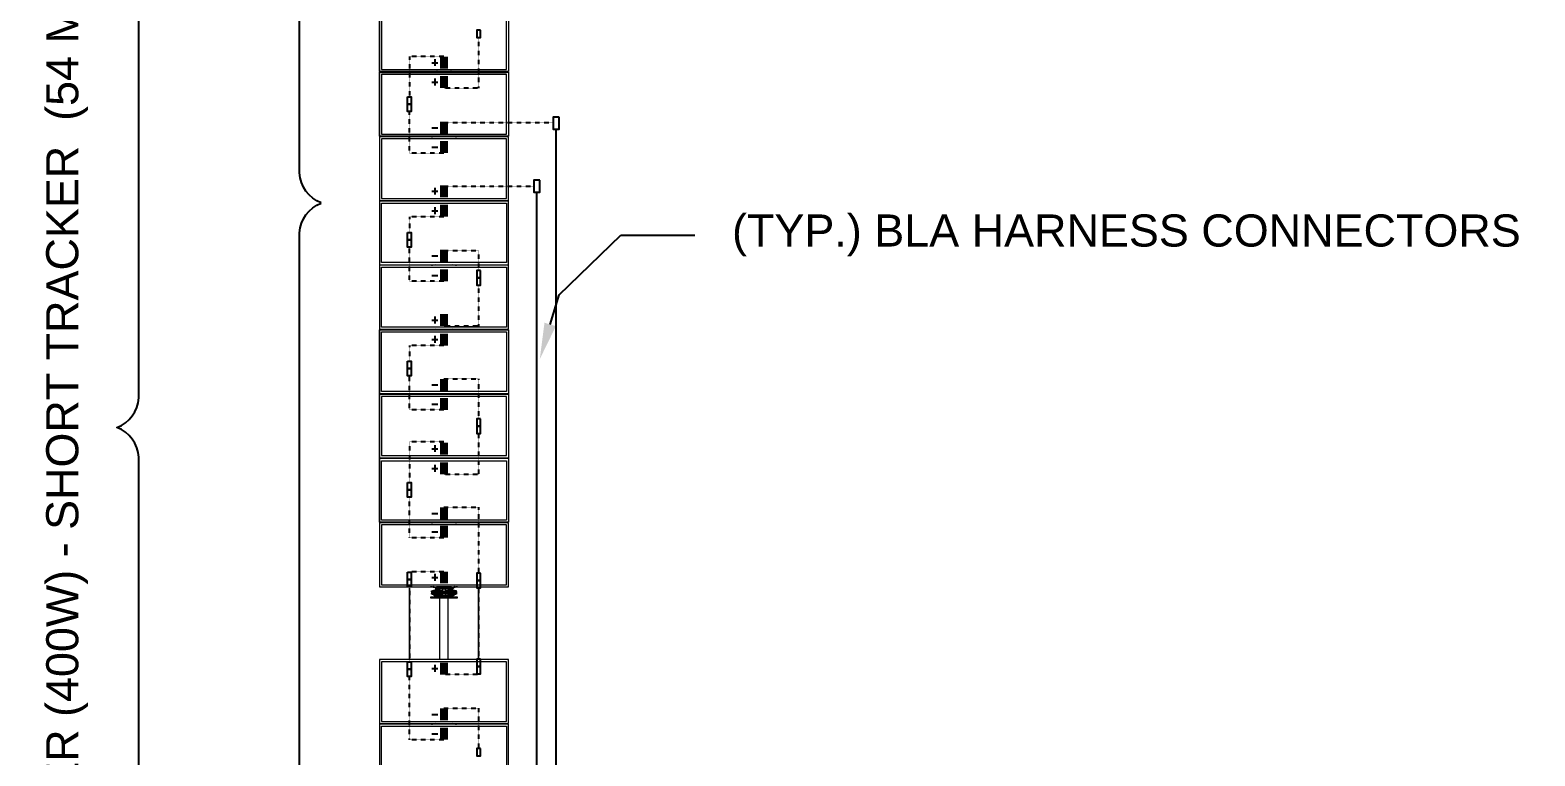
# Model space of a CAD drawing. Header units: feet. Extents: x -13743 to 68376, y -48 to 67763.
# Drawn here: x 5209 to 6145, y 64912 to 65363 of the extents above; entities that cross this region are included whole.
import ezdxf
from ezdxf import colors
from ezdxf.entities.mleader import LeaderData, LeaderLine
from ezdxf.lldxf.tags import DXFTag
from ezdxf.math import Vec2, Vec3

# ---------------------------------------------------------------- set-up
doc = ezdxf.new("R2010")
doc.units = ezdxf.units.FT
doc.header["$MEASUREMENT"] = 0
doc.linetypes.add('HIDDEN', pattern=[0.375, 0.25, -0.125])
for name, color, linetype in [('E-DC HARNESS-NEG', 170, 'DC HARNESS CABLE'), ('E-DC HARNESS-POS', 10, 'DC HARNESS CABLE'), ('E-HARN-COMP', 8, 'Continuous'), ('E-TRNK-CABL-NEG', 6, 'HIDDEN'), ('E-TRUNK-CABLE-POS', 6, 'HIDDEN'), ('G-ANNO-TEXT', 1, 'Continuous'), ('Polarity-Text', 7, 'Continuous')]:
    doc.layers.add(name, color=color, linetype=linetype)
doc.styles.add('NEI-A', font='arial.ttf')
doc.styles.get("Standard").update_dxf_attribs({"font": 'arial.ttf'})
tags = doc.linetypes.add('DC HARNESS CABLE', pattern='A,0.5,-0.2,["DH",Standard,S=0.1,R=0,X=-0.1,Y=-0.05],-0.2', length=0.9).pattern_tags.tags
tags[6] = DXFTag(74, 10)

# ---------------------------------------------------------------- blocks, each defined once
blk = doc.blocks.new('A$Ccdbb2b2c')
at = {"lineweight": 5}
for points in [[(6.0398, 0.4133), (6.0398, 0), (6.2447, 0), (6.2447, 0.4133)], [(6.2381, 0.4067), (6.2381, 0.0067), (6.0481, 0.0067), (6.0481, 0.4067)], [(6.2464, 0.4133), (6.2464, 0), (6.4514, 0), (6.4514, 0.4133)], [(6.2464, 0), (6.2464, 0.4133)], [(6.4447, 0.4067), (6.4447, 0.0067), (6.2531, 0.0067), (6.2531, 0.4067)], [(6.2531, 0.0067), (6.2531, 0.4067)], [(6.6581, 0.4133), (6.6581, 0), (6.4531, 0), (6.4531, 0.4133), (6.6581, 0.4133), (6.8631, 0.4133), (6.8631, 0), (6.6581, 0)], [(6.4597, 0.4067), (6.6514, 0.4067), (6.6514, 0.0067), (6.4597, 0.0067)], [(6.6664, 0.4067), (6.6664, 0.0067), (6.8564, 0.0067), (6.8564, 0.4067)], [(6.8647, 0.4133), (7.0697, 0.4133), (7.0697, 0), (6.8647, 0)], [(6.8714, 0.4067), (6.8714, 0.0067), (7.063, 0.0067), (7.063, 0.4067)], [(7.0714, 0), (7.2764, 0), (7.2764, 0.4133), (7.0714, 0.4133)], [(7.078, 0.0067), (7.2697, 0.0067), (7.2697, 0.4067), (7.078, 0.4067)], [(7.278, 0.4133), (7.278, 0), (7.483, 0), (7.483, 0.4133)], [(7.4747, 0.4067), (7.4747, 0.0067), (7.2847, 0.0067), (7.2847, 0.4067)], [(7.688, 0.4133), (7.483, 0.4133), (7.483, 0), (7.688, 0)], [(7.4914, 0.0067), (7.6814, 0.0067), (7.6814, 0.4067), (7.4914, 0.4067)], [(7.6897, 0), (7.6897, 0.4133), (7.8947, 0.4133), (7.8947, 0)], [(7.6964, 0.0067), (7.6964, 0.4067), (7.888, 0.4067), (7.888, 0.0067)], [(8.333, 0.4133), (8.333, 0), (8.128, 0), (8.128, 0.4133)], [(8.1347, 0.4067), (8.3263, 0.4067), (8.3263, 0.0067), (8.1347, 0.0067)], [(8.3347, 0.4133), (8.5397, 0.4133), (8.5397, 0), (8.3347, 0)], [(8.3413, 0.4067), (8.3413, 0.0067), (8.5313, 0.0067), (8.5313, 0.4067)], [(7.8963, 0.2433), (7.8947, 0.2433), (7.8963, 0.2417), (7.8947, 0.2417), (7.8947, 0.24), (7.8947, 0.2417), (7.8963, 0.2417), (7.8947, 0.2433), (7.8947, 0.25), (7.8947, 0.2433), (7.8963, 0.2433), (7.8947, 0.2433)], [(7.9113, 0.2433), (7.9097, 0.2433)], [(7.913, 0.245), (7.9113, 0.245)], [(7.918, 0.245), (7.918, 0.2433), (7.9163, 0.2433), (7.918, 0.2433)], [(7.9297, 0.2433), (7.928, 0.2433)], [(6.2464, 0.2283), (6.2447, 0.2283), (6.2431, 0.2283), (6.2431, 0.23), (6.2464, 0.2383), (6.2431, 0.23), (6.2431, 0.2283), (6.2447, 0.2283), (6.2431, 0.2283), (6.2447, 0.2283)], [(6.2464, 0.22), (6.2464, 0.2217), (6.2447, 0.2233), (6.2431, 0.2217)], [(6.2464, 0.22), (6.2464, 0.2217), (6.2447, 0.2233), (6.2431, 0.2217)], [(6.2464, 0.2217), (6.2464, 0.2233), (6.2431, 0.2217), (6.2447, 0.22)], [(6.2447, 0.22), (6.2464, 0.22), (6.2447, 0.2183), (6.2447, 0.22), (6.2431, 0.22)], [(6.2464, 0.19), (6.2464, 0.1917), (6.2447, 0.1933), (6.2431, 0.1917)], [(6.2464, 0.19), (6.2464, 0.1917), (6.2447, 0.1933), (6.2431, 0.1917)], [(6.2464, 0.1917), (6.2464, 0.1933), (6.2431, 0.1917), (6.2447, 0.19)], [(6.2447, 0.2217), (6.2464, 0.2217), (6.2447, 0.2233)], [(6.2447, 0.2217), (6.2464, 0.2217), (6.2447, 0.2233)], [(7.8947, 0.2283), (7.893, 0.2283), (7.8947, 0.2283), (7.8947, 0.23)], [(7.8947, 0.2267), (7.8947, 0.225), (7.8963, 0.225), (7.8947, 0.2283), (7.898, 0.2283), (7.8997, 0.2283), (7.8997, 0.23), (7.8963, 0.24), (7.8947, 0.2383), (7.898, 0.2283), (7.8947, 0.2283), (7.8963, 0.225), (7.8947, 0.225)], [(7.8963, 0.22), (7.8947, 0.22)], [(7.8963, 0.21), (7.8947, 0.21)], [(7.8963, 0.2083), (7.8947, 0.2083)], [(7.8963, 0.205), (7.8947, 0.205)], [(7.8963, 0.2033), (7.8947, 0.2033)], [(7.8997, 0.1933), (7.8997, 0.1917), (7.8997, 0.19), (7.898, 0.19), (7.8963, 0.19), (7.8963, 0.1917), (7.8963, 0.1933), (7.8947, 0.1933), (7.8963, 0.1933), (7.8963, 0.1917), (7.8963, 0.1933), (7.898, 0.1933), (7.898, 0.195), (7.8997, 0.1933), (7.8997, 0.1917), (7.898, 0.19), (7.898, 0.1917), (7.8997, 0.1917), (7.8997, 0.1883), (7.8997, 0.1917), (7.898, 0.1917), (7.8997, 0.1917), (7.898, 0.1917), (7.8997, 0.1917), (7.898, 0.1917), (7.8997, 0.1917), (7.898, 0.1917), (7.8997, 0.1917), (7.8997, 0.1933), (7.898, 0.1933), (7.8963, 0.1933), (7.898, 0.1933)], [(7.8963, 0.2217), (7.898, 0.2217), (7.898, 0.2233), (7.8997, 0.2217), (7.898, 0.2217), (7.8997, 0.2217), (7.898, 0.2217), (7.8997, 0.2217), (7.898, 0.2217), (7.8997, 0.2217), (7.898, 0.2217), (7.8997, 0.2217), (7.8997, 0.225), (7.9013, 0.225), (7.9013, 0.2283), (7.8997, 0.23), (7.9013, 0.2283), (7.8997, 0.2283), (7.8997, 0.225), (7.8963, 0.225), (7.8963, 0.2233), (7.8963, 0.2217), (7.8963, 0.22), (7.898, 0.22), (7.898, 0.2183), (7.8997, 0.22), (7.898, 0.22), (7.8963, 0.22), (7.8963, 0.2217), (7.898, 0.2217), (7.8997, 0.2217), (7.898, 0.2217), (7.8997, 0.2217), (7.898, 0.2217), (7.8997, 0.2217), (7.898, 0.2217), (7.8997, 0.2217), (7.8997, 0.2233), (7.898, 0.2233), (7.8963, 0.2233)], [(7.898, 0.2233), (7.8963, 0.2217), (7.898, 0.22), (7.8997, 0.2217)], [(7.898, 0.2233), (7.8963, 0.2217), (7.898, 0.22), (7.8997, 0.2217)], [(7.898, 0.2233), (7.8963, 0.2217), (7.898, 0.22), (7.8997, 0.2217)], [(7.898, 0.1933), (7.8963, 0.1917), (7.898, 0.19), (7.8997, 0.1917)], [(7.898, 0.1933), (7.8963, 0.1917), (7.898, 0.19), (7.8997, 0.1917)], [(7.898, 0.1933), (7.8963, 0.1917), (7.898, 0.19), (7.8997, 0.1917)], [(7.8997, 0.2217), (7.898, 0.2217), (7.8997, 0.2217), (7.8997, 0.22)], [(7.9063, 0.23), (7.9047, 0.225), (7.9063, 0.225), (7.9063, 0.2233), (7.908, 0.2233), (7.908, 0.2283), (7.9063, 0.2283)], [(7.908, 0.2217), (7.9063, 0.2217)], [(7.9097, 0.2217), (7.908, 0.2217)], [(7.9097, 0.2217), (7.908, 0.2217)], [(7.908, 0.2133), (7.908, 0.21)], [(7.9113, 0.2217), (7.9113, 0.1917), (7.9097, 0.1917), (7.9097, 0.2217)], [(7.9147, 0.1917), (7.9147, 0.2217), (7.9163, 0.2217), (7.9163, 0.1917)], [(7.9213, 0.225), (7.9197, 0.225), (7.9197, 0.2233), (7.918, 0.2283), (7.9197, 0.2283), (7.9197, 0.23), (7.9213, 0.23)], [(7.9213, 0.2217), (7.9197, 0.2217), (7.918, 0.2217), (7.923, 0.2217), (7.9197, 0.2217)], [(7.9197, 0.2033), (7.918, 0.2033)], [(7.9197, 0.2033), (7.918, 0.2033)], [(7.9247, 0.2283), (7.923, 0.23), (7.928, 0.24), (7.928, 0.2383), (7.9297, 0.2383), (7.9247, 0.2283), (7.928, 0.2283), (7.928, 0.225), (7.9247, 0.225)], [(7.9263, 0.2233), (7.9247, 0.2217), (7.9263, 0.22), (7.928, 0.2217)], [(7.9263, 0.1933), (7.9247, 0.1917), (7.9263, 0.19), (7.928, 0.1917)], [(7.928, 0.2217), (7.9263, 0.2217)], [(6.2431, 0.185), (6.2447, 0.185), (6.2431, 0.185), (6.2431, 0.1833), (6.2464, 0.175), (6.2431, 0.1833), (6.2431, 0.185), (6.2447, 0.185)], [(6.2464, 0.1917), (6.2447, 0.1917)], [(6.2464, 0.1917), (6.2447, 0.1917)], [(6.2464, 0.18), (6.2447, 0.185), (6.2464, 0.185), (6.2447, 0.185)], [(7.893, 0.185), (7.8947, 0.185), (7.8947, 0.1833), (7.8947, 0.185)], [(7.8947, 0.1733), (7.8947, 0.1717), (7.8963, 0.1717), (7.8947, 0.1717)], [(7.8997, 0.1917), (7.898, 0.1917)], [(7.8997, 0.1833), (7.9013, 0.185), (7.8997, 0.185), (7.9013, 0.185)], [(7.908, 0.1917), (7.9063, 0.1917)], [(7.9097, 0.1917), (7.908, 0.1917)], [(7.9097, 0.1917), (7.908, 0.1917)], [(7.9113, 0.17), (7.9097, 0.17)], [(7.913, 0.17), (7.9113, 0.17)], [(7.913, 0.1683), (7.9113, 0.1683)], [(7.9163, 0.1683), (7.9147, 0.1683)], [(7.9213, 0.1917), (7.9197, 0.1917), (7.918, 0.1917), (7.923, 0.1917), (7.9197, 0.1917)], [(7.9213, 0.1833), (7.9213, 0.1883), (7.9197, 0.1883), (7.9197, 0.19), (7.918, 0.185), (7.9197, 0.185), (7.9197, 0.1833)], [(7.9313, 0.1733), (7.9297, 0.1733)]]:
    blk.add_lwpolyline(points, close=True, dxfattribs=at)
for points in [[(6.0398, 0.4133), (7.8947, 0.4133)], [(6.2464, 0), (6.2464, 0.4133)], [(6.2531, 0.0067), (6.2531, 0.4067)], [(8.128, 0.4133), (9.5696, 0.4133)], [(6.2447, 0.2517), (6.2464, 0.2517)], [(6.2447, 0.25), (6.2464, 0.25)], [(6.2447, 0.235), (6.2464, 0.2467), (6.2464, 0.2433)], [(6.4514, 0.2517), (6.4531, 0.2517)], [(6.4514, 0.25), (6.4531, 0.25)], [(6.4514, 0.235), (6.4531, 0.2467), (6.4531, 0.2433)], [(6.6581, 0.2517), (6.6597, 0.2517)], [(6.6581, 0.25), (6.6597, 0.25)], [(6.6581, 0.235), (6.6581, 0.2467), (6.6581, 0.2433)], [(6.8631, 0.2517), (6.8647, 0.2517)], [(6.8631, 0.25), (6.8647, 0.25)], [(6.8631, 0.235), (6.8647, 0.2467), (6.8647, 0.2433)], [(7.0697, 0.2517), (7.0714, 0.2517)], [(7.0697, 0.25), (7.0714, 0.25)], [(7.0697, 0.235), (7.0714, 0.2467), (7.0714, 0.2433)], [(7.2764, 0.2517), (7.278, 0.2517)], [(7.2764, 0.25), (7.278, 0.25)], [(7.2764, 0.2467), (7.2764, 0.2433)], [(7.278, 0.2467), (7.2764, 0.235)], [(7.483, 0.2517), (7.4847, 0.2517)], [(7.483, 0.25), (7.4847, 0.25)], [(7.483, 0.235), (7.483, 0.2467), (7.483, 0.2433)], [(7.688, 0.2517), (7.6897, 0.2517)], [(7.688, 0.25), (7.6897, 0.25)], [(7.688, 0.235), (7.6897, 0.2467), (7.6897, 0.2433)], [(7.8947, 0.24), (7.8963, 0.24), (7.8947, 0.24), (7.8947, 0.2417), (7.8963, 0.2417), (7.8947, 0.2433), (7.8947, 0.25)], [(7.8947, 0.2433), (7.8947, 0.2433)], [(7.9063, 0.2417), (7.908, 0.2417), (7.908, 0.2333), (7.9063, 0.2333), (7.9063, 0.24), (7.9047, 0.235), (7.9047, 0.225), (7.9063, 0.2233), (7.9047, 0.225), (7.9063, 0.225), (7.908, 0.2233), (7.908, 0.225)], [(7.9113, 0.2417), (7.9113, 0.245), (7.9097, 0.245), (7.9097, 0.2467), (7.908, 0.2467), (7.908, 0.245), (7.908, 0.2433), (7.9097, 0.2433), (7.9113, 0.2433), (7.913, 0.2433), (7.9147, 0.2433), (7.9163, 0.2433), (7.918, 0.245), (7.918, 0.2467), (7.9163, 0.2467)], [(7.908, 0.2417), (7.9097, 0.2417), (7.9097, 0.2433), (7.908, 0.245), (7.908, 0.2433), (7.908, 0.235), (7.908, 0.2433)], [(7.913, 0.24), (7.913, 0.2433), (7.9113, 0.2433), (7.913, 0.2433), (7.9113, 0.245), (7.913, 0.245), (7.9113, 0.245), (7.9097, 0.2467), (7.9113, 0.2467), (7.9097, 0.2467), (7.9113, 0.2467), (7.9163, 0.2467), (7.9163, 0.245), (7.9147, 0.245), (7.9163, 0.245), (7.9147, 0.245), (7.9147, 0.2433), (7.9163, 0.2433), (7.9163, 0.2417)], [(7.9097, 0.2467), (7.9097, 0.2467)], [(7.9097, 0.2467), (7.9097, 0.245)], [(7.9097, 0.2433), (7.9113, 0.2433)], [(7.9113, 0.24), (7.913, 0.24), (7.913, 0.2217), (7.9113, 0.2217), (7.9113, 0.2417), (7.9097, 0.2417), (7.9097, 0.2217)], [(7.9163, 0.2217), (7.9163, 0.2417), (7.9147, 0.2417), (7.9147, 0.2217), (7.913, 0.2217), (7.913, 0.1917), (7.9113, 0.1917), (7.9113, 0.1717), (7.9097, 0.1717), (7.9097, 0.1917)], [(7.913, 0.2417), (7.9147, 0.2417), (7.9147, 0.245), (7.9163, 0.245), (7.918, 0.2467), (7.9163, 0.2467), (7.9163, 0.245)], [(7.918, 0.2433), (7.9163, 0.2433), (7.918, 0.2433), (7.918, 0.235), (7.918, 0.2433), (7.9163, 0.2433), (7.9147, 0.2433)], [(7.9163, 0.2467), (7.9163, 0.2467)], [(7.9213, 0.235), (7.9213, 0.225), (7.9213, 0.235), (7.9213, 0.24), (7.9213, 0.2333), (7.918, 0.2333), (7.918, 0.2417), (7.9197, 0.2417), (7.918, 0.2417)], [(7.928, 0.2383), (7.9297, 0.24), (7.928, 0.24), (7.928, 0.2433), (7.928, 0.25), (7.9297, 0.25), (7.9297, 0.1633), (7.928, 0.1633), (7.928, 0.17), (7.928, 0.1733), (7.9297, 0.1733), (7.928, 0.175)], [(8.333, 0.2517), (8.3347, 0.2517)], [(8.333, 0.25), (8.3347, 0.25)], [(8.333, 0.235), (8.3347, 0.2467), (8.3347, 0.2433)], [(6.2431, 0.23), (6.2464, 0.2383)], [(6.2431, 0.2283), (6.2447, 0.2283), (6.2464, 0.2333), (6.2447, 0.2283), (6.2464, 0.2283), (6.2447, 0.2283), (6.2464, 0.2333)], [(6.2447, 0.2217), (6.2464, 0.2217), (6.2464, 0.22), (6.2447, 0.2183), (6.2447, 0.22), (6.2431, 0.22), (6.2447, 0.22), (6.2447, 0.2183), (6.2464, 0.22), (6.2464, 0.2217), (6.2447, 0.2217), (6.2464, 0.2217), (6.2447, 0.2217), (6.2464, 0.2217), (6.2447, 0.2217), (6.2464, 0.2217), (6.2447, 0.2217), (6.2464, 0.2217), (6.2464, 0.2233), (6.2447, 0.2233), (6.2464, 0.2233), (6.2464, 0.225), (6.2431, 0.225)], [(6.2481, 0.2233), (6.2464, 0.2233), (6.2464, 0.225), (6.2431, 0.225), (6.2464, 0.225), (6.2464, 0.2233), (6.2481, 0.2233), (6.2464, 0.2233), (6.2464, 0.2217), (6.2447, 0.2217), (6.2464, 0.2217), (6.2447, 0.2217), (6.2464, 0.2217), (6.2447, 0.2217), (6.2464, 0.2217), (6.2447, 0.2217), (6.2464, 0.2217), (6.2447, 0.2217), (6.2447, 0.1917), (6.2464, 0.1917), (6.2464, 0.19), (6.2464, 0.1883), (6.2431, 0.1883), (6.2464, 0.1883), (6.2464, 0.19), (6.2481, 0.19)], [(6.2431, 0.2217), (6.2447, 0.2217), (6.2464, 0.2217), (6.2447, 0.2217), (6.2464, 0.2217), (6.2447, 0.2217), (6.2464, 0.2217), (6.2447, 0.2217), (6.2464, 0.2217), (6.2447, 0.2217), (6.2431, 0.2217), (6.2447, 0.2217), (6.2447, 0.2233), (6.2464, 0.2217), (6.2481, 0.2217)], [(6.2447, 0.19), (6.2464, 0.19), (6.2447, 0.19), (6.2431, 0.19), (6.2447, 0.19), (6.2464, 0.19), (6.2464, 0.1917), (6.2447, 0.1917), (6.2431, 0.1917), (6.2447, 0.1917), (6.2447, 0.19), (6.2464, 0.1917), (6.2464, 0.1933), (6.2447, 0.1933), (6.2431, 0.1933), (6.2447, 0.1933), (6.2447, 0.195), (6.2464, 0.1933), (6.2464, 0.22), (6.2464, 0.2217), (6.2464, 0.2233), (6.2447, 0.2233), (6.2431, 0.2233)], [(6.2431, 0.22), (6.2447, 0.22), (6.2464, 0.22), (6.2464, 0.1933), (6.2447, 0.1933)], [(6.2447, 0.1917), (6.2464, 0.1917), (6.2447, 0.1917), (6.2464, 0.1917), (6.2447, 0.1917), (6.2464, 0.1917), (6.2447, 0.1917), (6.2464, 0.1917), (6.2447, 0.1917), (6.2464, 0.1917), (6.2464, 0.1933), (6.2447, 0.195), (6.2447, 0.1933), (6.2447, 0.195), (6.2464, 0.1933), (6.2447, 0.1933), (6.2431, 0.1933), (6.2447, 0.1933), (6.2464, 0.1933)], [(6.2447, 0.2283), (6.2464, 0.2283)], [(6.2447, 0.2233), (6.2447, 0.2233)], [(6.2464, 0.22), (6.2447, 0.22), (6.2464, 0.22), (6.2464, 0.1933)], [(6.2447, 0.22), (6.2447, 0.22)], [(6.2447, 0.2183), (6.2464, 0.2183)], [(6.2464, 0.2167), (6.2447, 0.2167)], [(6.2447, 0.2083), (6.2464, 0.2083)], [(6.2464, 0.205), (6.2447, 0.205)], [(6.2447, 0.195), (6.2464, 0.195)], [(6.2447, 0.1933), (6.2447, 0.1933)], [(6.2464, 0.2233), (6.2464, 0.2233)], [(6.2464, 0.22), (6.2464, 0.22)], [(6.2464, 0.1933), (6.2464, 0.1917)], [(6.2464, 0.1933), (6.2464, 0.1933)], [(6.4514, 0.2283), (6.4531, 0.2283)], [(6.4531, 0.2217), (6.4514, 0.2217)], [(6.4514, 0.22), (6.4531, 0.22)], [(6.4514, 0.2183), (6.4531, 0.2183)], [(6.4531, 0.2167), (6.4514, 0.2167)], [(6.4514, 0.2083), (6.4531, 0.2083)], [(6.4531, 0.205), (6.4514, 0.205)], [(6.4514, 0.195), (6.4531, 0.195)], [(6.4531, 0.1933), (6.4514, 0.1933)], [(6.6581, 0.2283), (6.6597, 0.2283)], [(6.6581, 0.2217), (6.6597, 0.2217)], [(6.6581, 0.22), (6.6597, 0.22)], [(6.6581, 0.2183), (6.6597, 0.2183)], [(6.6581, 0.2167), (6.6597, 0.2167)], [(6.6581, 0.2083), (6.6597, 0.2083)], [(6.6581, 0.205), (6.6597, 0.205)], [(6.6581, 0.195), (6.6597, 0.195)], [(6.6581, 0.1933), (6.6597, 0.1933)], [(6.8631, 0.2283), (6.8647, 0.2283)], [(6.8647, 0.2217), (6.8631, 0.2217)], [(6.8631, 0.22), (6.8647, 0.22)], [(6.8631, 0.2183), (6.8647, 0.2183)], [(6.8647, 0.2167), (6.8631, 0.2167)], [(6.8631, 0.2083), (6.8647, 0.2083)], [(6.8647, 0.205), (6.8631, 0.205)], [(6.8631, 0.195), (6.8647, 0.195)], [(6.8647, 0.1933), (6.8631, 0.1933)], [(7.0697, 0.2283), (7.0714, 0.2283)], [(7.0714, 0.2217), (7.0697, 0.2217)], [(7.0697, 0.22), (7.0714, 0.22)], [(7.0697, 0.2183), (7.0714, 0.2183)], [(7.0714, 0.2167), (7.0697, 0.2167)], [(7.0697, 0.2083), (7.0714, 0.2083)], [(7.0714, 0.205), (7.0697, 0.205)], [(7.0697, 0.195), (7.0714, 0.195)], [(7.0714, 0.1933), (7.0697, 0.1933)], [(7.2764, 0.2283), (7.278, 0.2283)], [(7.278, 0.2217), (7.2764, 0.2217)], [(7.2764, 0.22), (7.278, 0.22)], [(7.2764, 0.2183), (7.278, 0.2183)], [(7.278, 0.2167), (7.2764, 0.2167)], [(7.2764, 0.2083), (7.278, 0.2083)], [(7.278, 0.205), (7.2764, 0.205)], [(7.2764, 0.195), (7.278, 0.195)], [(7.278, 0.1933), (7.2764, 0.1933)], [(7.483, 0.2283), (7.4847, 0.2283)], [(7.483, 0.2217), (7.4847, 0.2217)], [(7.483, 0.22), (7.4847, 0.22)], [(7.483, 0.2183), (7.4847, 0.2183)], [(7.483, 0.2167), (7.4847, 0.2167)], [(7.483, 0.2083), (7.4847, 0.2083)], [(7.483, 0.205), (7.4847, 0.205)], [(7.483, 0.195), (7.4847, 0.195)], [(7.483, 0.1933), (7.4847, 0.1933)], [(7.688, 0.2283), (7.6897, 0.2283)], [(7.6897, 0.2217), (7.688, 0.2217)], [(7.688, 0.22), (7.6897, 0.22)], [(7.688, 0.2183), (7.6897, 0.2183)], [(7.6897, 0.2167), (7.688, 0.2167)], [(7.688, 0.2083), (7.6897, 0.2083)], [(7.6897, 0.205), (7.688, 0.205)], [(7.688, 0.195), (7.6897, 0.195)], [(7.6897, 0.1933), (7.688, 0.1933)], [(7.9013, 0.1917), (7.8997, 0.1917), (7.898, 0.1917), (7.8963, 0.1917), (7.8963, 0.1933), (7.898, 0.1933), (7.898, 0.195), (7.8997, 0.1933), (7.8997, 0.22), (7.898, 0.22), (7.8963, 0.22), (7.8963, 0.2217), (7.898, 0.2217), (7.8997, 0.2217), (7.8997, 0.225), (7.9013, 0.225), (7.9013, 0.2283), (7.8997, 0.2283), (7.8997, 0.225), (7.8947, 0.225), (7.8947, 0.2283), (7.8963, 0.225), (7.8963, 0.2233), (7.8947, 0.2233), (7.8947, 0.19), (7.8963, 0.19), (7.8947, 0.19), (7.8947, 0.2233), (7.8963, 0.2233), (7.8963, 0.225), (7.8997, 0.225), (7.8997, 0.2283), (7.898, 0.2283), (7.8997, 0.2283), (7.8997, 0.23), (7.8963, 0.24), (7.8947, 0.2383), (7.898, 0.2283), (7.8997, 0.2283), (7.8997, 0.23), (7.8963, 0.24), (7.8947, 0.2383), (7.893, 0.24)], [(7.893, 0.23), (7.893, 0.23)], [(7.893, 0.2283), (7.893, 0.2283)], [(7.8947, 0.24), (7.8947, 0.24)], [(7.8947, 0.24), (7.8947, 0.24)], [(7.8947, 0.24), (7.8947, 0.24)], [(7.8947, 0.2383), (7.898, 0.2283), (7.8947, 0.2283)], [(7.8947, 0.2317), (7.8947, 0.23)], [(7.8947, 0.2283), (7.8947, 0.23)], [(7.8947, 0.225), (7.8947, 0.2233), (7.8947, 0.19), (7.8963, 0.19), (7.8963, 0.1917), (7.8963, 0.19), (7.898, 0.19), (7.8997, 0.19), (7.8997, 0.1917), (7.898, 0.1917), (7.898, 0.19), (7.8997, 0.1917), (7.8997, 0.1933)], [(7.8947, 0.2233), (7.8947, 0.225), (7.8947, 0.2233), (7.8963, 0.2233), (7.8963, 0.2217), (7.8963, 0.2233), (7.898, 0.2233), (7.8997, 0.2233), (7.8997, 0.2217), (7.8997, 0.225)], [(7.8997, 0.22), (7.8997, 0.2217), (7.9013, 0.2217), (7.8997, 0.2217), (7.898, 0.2217), (7.898, 0.2233), (7.8997, 0.2217), (7.8997, 0.22), (7.8997, 0.1933), (7.8997, 0.1917), (7.898, 0.19), (7.898, 0.1917), (7.8963, 0.1917), (7.8963, 0.1933), (7.898, 0.1933), (7.898, 0.195), (7.8997, 0.1933), (7.8997, 0.22), (7.898, 0.22), (7.8963, 0.22), (7.8947, 0.22), (7.8963, 0.22), (7.898, 0.22), (7.898, 0.2183), (7.8997, 0.22), (7.8997, 0.2217), (7.898, 0.2217), (7.8997, 0.2217), (7.898, 0.2217), (7.8997, 0.2217), (7.898, 0.2217), (7.8997, 0.2217), (7.898, 0.2217), (7.8997, 0.2217), (7.898, 0.2233), (7.898, 0.2217), (7.8963, 0.2217), (7.8963, 0.22), (7.8963, 0.1933), (7.8947, 0.1933), (7.8963, 0.1933), (7.8963, 0.1917), (7.8963, 0.19), (7.8963, 0.1883), (7.8947, 0.1883), (7.8947, 0.185), (7.8963, 0.1883), (7.8997, 0.1883), (7.8997, 0.185), (7.898, 0.185), (7.8997, 0.185), (7.8997, 0.1883), (7.8963, 0.1883), (7.8963, 0.19), (7.8963, 0.1917)], [(7.8947, 0.21), (7.8963, 0.21)], [(7.8947, 0.2083), (7.8963, 0.2083)], [(7.8947, 0.205), (7.8963, 0.205)], [(7.8947, 0.2033), (7.8963, 0.2033)], [(7.8963, 0.2367), (7.8963, 0.24), (7.898, 0.24)], [(7.8963, 0.2383), (7.8963, 0.2367), (7.8963, 0.2383), (7.898, 0.2383)], [(7.9047, 0.225), (7.9047, 0.2267), (7.8997, 0.2283), (7.898, 0.2283), (7.8997, 0.2283), (7.9013, 0.2283), (7.9013, 0.225), (7.8997, 0.225), (7.9013, 0.225), (7.8997, 0.225), (7.9013, 0.225), (7.9013, 0.1883), (7.8997, 0.1883), (7.8997, 0.1917), (7.8997, 0.1933), (7.898, 0.1933), (7.8963, 0.1933), (7.8963, 0.22), (7.898, 0.22), (7.898, 0.2183), (7.8997, 0.22), (7.8997, 0.2217), (7.8997, 0.2233), (7.898, 0.2233), (7.8963, 0.2233), (7.8963, 0.2217), (7.8963, 0.22), (7.8963, 0.2217), (7.8963, 0.2233)], [(7.8963, 0.2233), (7.8963, 0.2233)], [(7.8963, 0.2233), (7.8963, 0.2233)], [(7.8963, 0.2233), (7.8963, 0.2233)], [(7.8963, 0.2217), (7.8963, 0.2217)], [(7.8963, 0.2217), (7.8963, 0.2217)], [(7.8963, 0.2217), (7.8963, 0.2217)], [(7.8963, 0.22), (7.8963, 0.22)], [(7.8963, 0.22), (7.8963, 0.22)], [(7.8963, 0.22), (7.8963, 0.22)], [(7.8963, 0.22), (7.8963, 0.1933)], [(7.8963, 0.1933), (7.8963, 0.1933)], [(7.8963, 0.1933), (7.8963, 0.1933)], [(7.8963, 0.1933), (7.8963, 0.1933)], [(7.8997, 0.2317), (7.9047, 0.2283), (7.898, 0.235), (7.9047, 0.2317), (7.9047, 0.2333)], [(7.898, 0.2233), (7.898, 0.2233)], [(7.898, 0.2233), (7.898, 0.2233)], [(7.898, 0.2233), (7.898, 0.2233)], [(7.898, 0.22), (7.898, 0.22)], [(7.898, 0.22), (7.898, 0.22)], [(7.898, 0.22), (7.898, 0.22)], [(7.898, 0.1933), (7.898, 0.1933)], [(7.898, 0.1933), (7.898, 0.1933)], [(7.898, 0.1933), (7.898, 0.1933)], [(7.8997, 0.23), (7.9013, 0.2283), (7.9013, 0.2267), (7.9047, 0.225), (7.9047, 0.235)], [(7.8997, 0.225), (7.8997, 0.225)], [(7.8997, 0.2233), (7.8997, 0.2233)], [(7.8997, 0.2233), (7.8997, 0.2233)], [(7.8997, 0.2233), (7.8997, 0.2233)], [(7.8997, 0.2217), (7.8997, 0.2217)], [(7.8997, 0.2217), (7.8997, 0.2217)], [(7.8997, 0.2217), (7.8997, 0.2217)], [(7.8997, 0.22), (7.8997, 0.22)], [(7.8997, 0.22), (7.8997, 0.22)], [(7.8997, 0.22), (7.8997, 0.22)], [(7.8997, 0.1933), (7.8997, 0.1933)], [(7.8997, 0.1933), (7.8997, 0.1933)], [(7.8997, 0.1933), (7.8997, 0.1933)], [(7.9113, 0.2367), (7.9097, 0.2367), (7.9097, 0.2117), (7.9097, 0.21), (7.9113, 0.21), (7.9097, 0.21), (7.9113, 0.21), (7.9097, 0.21), (7.9013, 0.21)], [(7.908, 0.22), (7.9013, 0.22)], [(7.9013, 0.205), (7.9013, 0.2083)], [(7.9013, 0.2033), (7.9097, 0.2033), (7.9113, 0.2033), (7.9097, 0.2033), (7.908, 0.2033), (7.9097, 0.2033), (7.9113, 0.2033), (7.9097, 0.2033), (7.908, 0.2033), (7.908, 0.2), (7.908, 0.2033)], [(7.9013, 0.1933), (7.908, 0.1933)], [(7.9063, 0.235), (7.9063, 0.235)], [(7.9097, 0.2117), (7.908, 0.2117), (7.908, 0.2133), (7.908, 0.235)], [(7.908, 0.23), (7.908, 0.2333), (7.9097, 0.2333)], [(7.908, 0.2283), (7.9097, 0.2283)], [(7.908, 0.2233), (7.9097, 0.2233)], [(7.908, 0.21), (7.9097, 0.21), (7.908, 0.21), (7.9097, 0.21), (7.9113, 0.21)], [(7.908, 0.1783), (7.908, 0.17), (7.908, 0.1783), (7.908, 0.2), (7.908, 0.2017), (7.9097, 0.2017)], [(7.9097, 0.235), (7.9113, 0.235)], [(7.9113, 0.2033), (7.9097, 0.2033), (7.9097, 0.2017), (7.9097, 0.1767), (7.9113, 0.1767)], [(7.9147, 0.24), (7.9163, 0.24)], [(7.9163, 0.235), (7.918, 0.235), (7.918, 0.2133), (7.918, 0.2117), (7.9163, 0.2117), (7.9163, 0.2367), (7.918, 0.2367)], [(7.923, 0.21), (7.9163, 0.21), (7.918, 0.21), (7.918, 0.2133), (7.918, 0.21), (7.9197, 0.21), (7.918, 0.21), (7.9197, 0.21), (7.918, 0.21), (7.9163, 0.21), (7.9163, 0.2117)], [(7.9163, 0.2017), (7.918, 0.2017), (7.918, 0.2), (7.918, 0.2033), (7.9163, 0.2033), (7.923, 0.2033)], [(7.9163, 0.1783), (7.918, 0.1783), (7.918, 0.2), (7.918, 0.2033), (7.9163, 0.2033), (7.9163, 0.1767), (7.918, 0.1767)], [(7.9197, 0.2333), (7.918, 0.2333), (7.918, 0.23)], [(7.918, 0.2283), (7.9197, 0.2283)], [(7.9197, 0.225), (7.9197, 0.2233), (7.9213, 0.225), (7.9197, 0.2233), (7.918, 0.2233)], [(7.923, 0.22), (7.918, 0.22)], [(7.9197, 0.22), (7.918, 0.2183)], [(7.918, 0.2033), (7.9197, 0.2033)], [(7.918, 0.195), (7.9197, 0.1933)], [(7.918, 0.1933), (7.923, 0.1933)], [(7.9197, 0.24), (7.9197, 0.24)], [(7.9197, 0.2233), (7.9213, 0.225), (7.923, 0.225)], [(7.9197, 0.2217), (7.9213, 0.2217)], [(7.9213, 0.235), (7.9213, 0.235)], [(7.9213, 0.2333), (7.9213, 0.2317)], [(7.9213, 0.2267), (7.9213, 0.225)], [(7.923, 0.23), (7.923, 0.2283), (7.9247, 0.2283)], [(7.923, 0.2283), (7.923, 0.225), (7.9247, 0.225), (7.923, 0.225), (7.923, 0.1883)], [(7.923, 0.225), (7.923, 0.225)], [(7.9247, 0.2083), (7.923, 0.2083), (7.923, 0.205)], [(7.9247, 0.1883), (7.9247, 0.1917), (7.9247, 0.1933), (7.9263, 0.195), (7.9263, 0.1933), (7.928, 0.1933), (7.928, 0.1917), (7.928, 0.1933), (7.9263, 0.1933), (7.9247, 0.1933), (7.9247, 0.1917), (7.9247, 0.19), (7.9263, 0.19), (7.928, 0.19), (7.928, 0.1917), (7.9263, 0.1917), (7.9263, 0.19), (7.9247, 0.1917), (7.9263, 0.1917), (7.928, 0.1917), (7.9263, 0.1917), (7.928, 0.1917), (7.9263, 0.1917), (7.928, 0.1917), (7.9263, 0.1917), (7.928, 0.1917), (7.9263, 0.1917), (7.928, 0.1917), (7.928, 0.19), (7.928, 0.1883), (7.9247, 0.1883), (7.9247, 0.185), (7.923, 0.1833), (7.928, 0.1733), (7.928, 0.175), (7.9297, 0.175), (7.9247, 0.185), (7.928, 0.185), (7.9297, 0.185)], [(7.9247, 0.1933), (7.9247, 0.22), (7.9247, 0.2217), (7.9263, 0.2217), (7.9263, 0.2233), (7.9247, 0.2217), (7.9247, 0.22), (7.9263, 0.22), (7.928, 0.22), (7.928, 0.2217), (7.928, 0.2233), (7.9263, 0.2233), (7.9247, 0.2233), (7.9247, 0.2217), (7.9247, 0.225)], [(7.9247, 0.225), (7.9247, 0.225)], [(7.9247, 0.22), (7.9263, 0.2183), (7.9263, 0.22), (7.928, 0.22), (7.928, 0.2217), (7.9263, 0.2217), (7.928, 0.2217), (7.928, 0.2233), (7.9297, 0.2233), (7.9297, 0.19), (7.928, 0.19)], [(7.9247, 0.2233), (7.9247, 0.2233)], [(7.9247, 0.2217), (7.9247, 0.2217)], [(7.9247, 0.22), (7.9247, 0.22)], [(7.9247, 0.1933), (7.9247, 0.1933)], [(7.9263, 0.2233), (7.9263, 0.2233)], [(7.9263, 0.2217), (7.928, 0.2217)], [(7.9263, 0.2217), (7.928, 0.2217)], [(7.9263, 0.2217), (7.928, 0.2217)], [(7.9263, 0.2217), (7.928, 0.2217)], [(7.9263, 0.2217), (7.928, 0.2217)], [(7.9263, 0.2217), (7.928, 0.2217)], [(7.9263, 0.22), (7.9263, 0.22)], [(7.9263, 0.1933), (7.9263, 0.1933)], [(7.928, 0.24), (7.928, 0.24)], [(7.928, 0.2283), (7.9297, 0.2283), (7.9297, 0.225), (7.928, 0.225), (7.928, 0.2233)], [(7.928, 0.2233), (7.928, 0.2233)], [(7.928, 0.2217), (7.928, 0.2217)], [(7.928, 0.22), (7.928, 0.22)], [(7.928, 0.1933), (7.928, 0.22)], [(7.928, 0.1933), (7.928, 0.1933)], [(7.9297, 0.24), (7.9313, 0.24)], [(7.9297, 0.2317), (7.9297, 0.23), (7.9297, 0.2283)], [(7.9297, 0.23), (7.9297, 0.23)], [(7.9297, 0.225), (7.9297, 0.2233)], [(8.128, 0.22), (7.9297, 0.22)], [(7.9297, 0.21), (7.9313, 0.21)], [(7.9297, 0.2083), (7.9313, 0.2083)], [(7.9297, 0.205), (7.9313, 0.205)], [(7.9297, 0.2033), (7.9313, 0.2033)], [(8.128, 0.1933), (7.9297, 0.1933)], [(7.9313, 0.2283), (7.9313, 0.2283)], [(8.333, 0.2283), (8.3347, 0.2283)], [(8.3347, 0.2217), (8.333, 0.2217)], [(8.333, 0.22), (8.3347, 0.22)], [(8.333, 0.2183), (8.3347, 0.2183)], [(8.3347, 0.2167), (8.333, 0.2167)], [(8.333, 0.2083), (8.3347, 0.2083)], [(8.3347, 0.205), (8.333, 0.205)], [(8.333, 0.195), (8.3347, 0.195)], [(8.3347, 0.1933), (8.333, 0.1933)], [(6.2431, 0.1917), (6.2447, 0.1917), (6.2464, 0.1917)], [(6.2464, 0.1917), (6.2464, 0.19), (6.2464, 0.1883), (6.2431, 0.1883)], [(6.2431, 0.185), (6.2447, 0.185), (6.2464, 0.185)], [(6.2464, 0.175), (6.2431, 0.1833)], [(6.2447, 0.1917), (6.2464, 0.1917)], [(6.2447, 0.1917), (6.2464, 0.1917)], [(6.2447, 0.1917), (6.2464, 0.1917)], [(6.2447, 0.1917), (6.2464, 0.1917)], [(6.2447, 0.1917), (6.2447, 0.19), (6.2464, 0.1917)], [(6.2447, 0.1917), (6.2464, 0.1917)], [(6.2447, 0.1917), (6.2464, 0.1917)], [(6.2447, 0.1917), (6.2464, 0.1917)], [(6.2447, 0.1917), (6.2464, 0.1917)], [(6.2447, 0.1917), (6.2464, 0.1917)], [(6.2447, 0.1917), (6.2464, 0.1917)], [(6.2447, 0.1917), (6.2464, 0.1917)], [(6.2447, 0.1917), (6.2464, 0.1917)], [(6.2447, 0.1917), (6.2447, 0.19), (6.2464, 0.1917)], [(6.2447, 0.19), (6.2447, 0.19)], [(6.2464, 0.18), (6.2447, 0.185), (6.2464, 0.185)], [(6.2464, 0.185), (6.2447, 0.185)], [(6.2464, 0.17), (6.2464, 0.1667), (6.2447, 0.1783)], [(6.2447, 0.1633), (6.2464, 0.1633)], [(6.2447, 0.1617), (6.2464, 0.1617)], [(6.2464, 0.19), (6.2464, 0.19)], [(6.2464, 0.1667), (6.2464, 0.1667)], [(6.4514, 0.1917), (6.4531, 0.1917)], [(6.4531, 0.185), (6.4514, 0.185)], [(6.4531, 0.17), (6.4531, 0.1667), (6.4514, 0.1783)], [(6.4514, 0.1633), (6.4531, 0.1633)], [(6.4514, 0.1617), (6.4531, 0.1617)], [(6.4531, 0.1667), (6.4531, 0.1667)], [(6.6581, 0.1917), (6.6597, 0.1917)], [(6.6581, 0.185), (6.6597, 0.185)], [(6.6581, 0.17), (6.6581, 0.1667), (6.6581, 0.1783)], [(6.6581, 0.1667), (6.6581, 0.1667)], [(6.6581, 0.1633), (6.6597, 0.1633)], [(6.6581, 0.1617), (6.6597, 0.1617)], [(6.8631, 0.1917), (6.8647, 0.1917)], [(6.8647, 0.185), (6.8631, 0.185)], [(6.8647, 0.17), (6.8647, 0.1667), (6.8631, 0.1783)], [(6.8631, 0.1633), (6.8647, 0.1633)], [(6.8631, 0.1617), (6.8647, 0.1617)], [(6.8647, 0.1667), (6.8647, 0.1667)], [(7.0697, 0.1917), (7.0714, 0.1917)], [(7.0714, 0.185), (7.0697, 0.185)], [(7.0714, 0.17), (7.0714, 0.1667), (7.0697, 0.1783)], [(7.0697, 0.1633), (7.0714, 0.1633)], [(7.0697, 0.1617), (7.0714, 0.1617)], [(7.0714, 0.1667), (7.0714, 0.1667)], [(7.2764, 0.1917), (7.278, 0.1917)], [(7.278, 0.185), (7.2764, 0.185)], [(7.2764, 0.1783), (7.278, 0.1667)], [(7.2764, 0.17), (7.2764, 0.1667)], [(7.2764, 0.1667), (7.2764, 0.1667)], [(7.2764, 0.1633), (7.278, 0.1633)], [(7.2764, 0.1617), (7.278, 0.1617)], [(7.483, 0.1917), (7.4847, 0.1917)], [(7.483, 0.185), (7.4847, 0.185)], [(7.483, 0.17), (7.483, 0.1667), (7.483, 0.1783)], [(7.483, 0.1667), (7.483, 0.1667)], [(7.483, 0.1633), (7.4847, 0.1633)], [(7.483, 0.1617), (7.4847, 0.1617)], [(7.688, 0.1917), (7.6897, 0.1917)], [(7.6897, 0.185), (7.688, 0.185)], [(7.6897, 0.17), (7.6897, 0.1667), (7.688, 0.1783)], [(7.688, 0.1633), (7.6897, 0.1633)], [(7.688, 0.1617), (7.6897, 0.1617)], [(7.6897, 0.1667), (7.6897, 0.1667)], [(7.893, 0.185), (7.893, 0.185)], [(7.893, 0.1833), (7.893, 0.1833)], [(7.8963, 0.1733), (7.8947, 0.175), (7.893, 0.1733)], [(7.8947, 0.19), (7.8947, 0.1883), (7.8947, 0.1867), (7.8947, 0.1883), (7.8963, 0.1883), (7.8963, 0.19), (7.8963, 0.1917)], [(7.8947, 0.1883), (7.8947, 0.19), (7.8947, 0.1883), (7.8963, 0.1883), (7.8947, 0.185), (7.898, 0.185), (7.8947, 0.175), (7.8963, 0.1733), (7.8997, 0.1833), (7.8997, 0.185), (7.898, 0.185), (7.8947, 0.175), (7.8963, 0.1733), (7.8997, 0.1833), (7.8997, 0.185), (7.898, 0.185), (7.8947, 0.185), (7.8963, 0.1883), (7.8997, 0.1883), (7.8997, 0.185), (7.898, 0.185), (7.8997, 0.185), (7.8997, 0.1833), (7.8963, 0.1733), (7.8947, 0.1733), (7.8947, 0.1717), (7.8963, 0.1717), (7.8947, 0.17), (7.8947, 0.1633), (7.8947, 0.17), (7.8963, 0.1717), (7.8947, 0.17), (7.8963, 0.17)], [(7.8947, 0.175), (7.898, 0.185), (7.8947, 0.185), (7.8947, 0.1833), (7.8947, 0.1817), (7.8947, 0.1683)], [(7.8947, 0.1733), (7.8947, 0.1733)], [(7.8947, 0.1733), (7.8947, 0.1733)], [(7.8947, 0.1733), (7.8947, 0.1733)], [(7.8947, 0.1633), (7.8947, 0.17), (7.8963, 0.17), (7.8947, 0.17), (7.8947, 0.1683), (7.8947, 0.1667)], [(7.8947, 0.17), (7.8947, 0.17)], [(7.8947, 0.1667), (7.8947, 0.1667)], [(7.898, 0.1917), (7.8963, 0.1917)], [(7.8963, 0.1917), (7.8963, 0.1917)], [(7.8963, 0.1917), (7.8963, 0.1917)], [(7.8963, 0.1917), (7.8963, 0.1917)], [(7.8963, 0.19), (7.8963, 0.19)], [(7.8963, 0.19), (7.898, 0.19)], [(7.8963, 0.19), (7.8963, 0.19)], [(7.8963, 0.19), (7.8963, 0.19)], [(7.898, 0.175), (7.8963, 0.175), (7.8963, 0.1767), (7.8963, 0.175)], [(7.8963, 0.1767), (7.8963, 0.1733), (7.898, 0.1733)], [(7.898, 0.1917), (7.8997, 0.1917)], [(7.898, 0.1917), (7.8997, 0.1917)], [(7.898, 0.1917), (7.8997, 0.1917)], [(7.898, 0.1917), (7.8997, 0.1917)], [(7.898, 0.1917), (7.8997, 0.1917)], [(7.898, 0.1917), (7.8997, 0.1917)], [(7.898, 0.1917), (7.8997, 0.1917)], [(7.898, 0.1917), (7.8997, 0.1917)], [(7.898, 0.1917), (7.8997, 0.1917)], [(7.898, 0.1917), (7.8997, 0.1917)], [(7.898, 0.1917), (7.8997, 0.1917)], [(7.898, 0.1917), (7.8997, 0.1917)], [(7.898, 0.1917), (7.8997, 0.1917)], [(7.898, 0.1917), (7.8997, 0.1917)], [(7.898, 0.19), (7.898, 0.19)], [(7.898, 0.19), (7.8997, 0.19)], [(7.898, 0.19), (7.898, 0.19)], [(7.898, 0.19), (7.898, 0.19)], [(7.8997, 0.1817), (7.9047, 0.185), (7.898, 0.1783)], [(7.898, 0.1767), (7.9047, 0.1817), (7.9047, 0.18)], [(7.8997, 0.1917), (7.8997, 0.1917)], [(7.8997, 0.1917), (7.8997, 0.1917)], [(7.8997, 0.19), (7.8997, 0.1917)], [(7.8997, 0.1917), (7.8997, 0.1917)], [(7.8997, 0.19), (7.8997, 0.19)], [(7.8997, 0.19), (7.8997, 0.19)], [(7.9047, 0.1783), (7.9047, 0.1883), (7.9063, 0.19), (7.9047, 0.1883), (7.9047, 0.1867), (7.8997, 0.1833), (7.9013, 0.185), (7.9013, 0.1883), (7.8997, 0.1883)], [(7.8997, 0.19), (7.8997, 0.19)], [(7.9013, 0.185), (7.8997, 0.185), (7.9013, 0.185), (7.9013, 0.1883), (7.8997, 0.1883), (7.9013, 0.1883), (7.8997, 0.1883), (7.9013, 0.1883), (7.9013, 0.185), (7.9013, 0.1867), (7.9047, 0.1883), (7.9063, 0.1833), (7.9063, 0.185), (7.908, 0.185), (7.908, 0.19), (7.9063, 0.19), (7.9063, 0.1883), (7.9047, 0.1883), (7.9047, 0.1783), (7.9063, 0.1733), (7.9063, 0.18), (7.908, 0.18), (7.908, 0.1833)], [(7.8997, 0.1883), (7.8997, 0.1883)], [(7.8997, 0.1883), (7.8997, 0.1883)], [(7.8997, 0.1883), (7.8997, 0.1883)], [(7.9013, 0.1883), (7.9013, 0.1883)], [(7.908, 0.1883), (7.908, 0.19), (7.9063, 0.1883)], [(7.9097, 0.18), (7.908, 0.18), (7.908, 0.1717), (7.9063, 0.1717)], [(7.9063, 0.1783), (7.9063, 0.1783)], [(7.9097, 0.1683), (7.9097, 0.1667), (7.9147, 0.1667), (7.918, 0.1667), (7.918, 0.1683), (7.9163, 0.17), (7.9163, 0.1717), (7.9147, 0.1717), (7.9147, 0.1917), (7.913, 0.1917), (7.913, 0.1717), (7.9113, 0.1717), (7.9113, 0.1683), (7.9097, 0.1683), (7.9097, 0.1667), (7.908, 0.1667), (7.908, 0.1683), (7.9097, 0.17), (7.9097, 0.1717), (7.908, 0.1717)], [(7.908, 0.19), (7.9097, 0.19)], [(7.908, 0.185), (7.9097, 0.185)], [(7.908, 0.17), (7.908, 0.1683), (7.908, 0.17), (7.9097, 0.17), (7.9113, 0.17), (7.913, 0.17)], [(7.9097, 0.1783), (7.9113, 0.1783)], [(7.9097, 0.17), (7.9113, 0.17)], [(7.9113, 0.1667), (7.9097, 0.1667), (7.9113, 0.1667), (7.9097, 0.1667), (7.9113, 0.1683), (7.913, 0.1683), (7.9113, 0.1683)], [(7.9097, 0.1667), (7.9097, 0.1667)], [(7.913, 0.1717), (7.913, 0.17), (7.9147, 0.17), (7.9163, 0.17), (7.9147, 0.17), (7.9163, 0.17), (7.918, 0.17), (7.9163, 0.17), (7.918, 0.17), (7.918, 0.1783), (7.918, 0.17), (7.9163, 0.17), (7.918, 0.17), (7.918, 0.1683), (7.918, 0.17)], [(7.9163, 0.1917), (7.9163, 0.1717), (7.9147, 0.1717), (7.9147, 0.1683), (7.9163, 0.1683), (7.9147, 0.1683), (7.9163, 0.1683), (7.9163, 0.1667), (7.918, 0.1667), (7.9163, 0.1683), (7.9147, 0.1683)], [(7.9163, 0.1667), (7.9163, 0.1683)], [(7.9163, 0.1667), (7.9163, 0.1667)], [(7.9197, 0.19), (7.918, 0.19)], [(7.918, 0.185), (7.9197, 0.185)], [(7.918, 0.1833), (7.918, 0.18), (7.9213, 0.18), (7.9213, 0.1817)], [(7.918, 0.1717), (7.9197, 0.1717), (7.918, 0.1717), (7.918, 0.18), (7.9197, 0.18)], [(7.9197, 0.1917), (7.9213, 0.1917)], [(7.9213, 0.1883), (7.9197, 0.19), (7.9213, 0.1883), (7.9197, 0.19), (7.9197, 0.1883)], [(7.9197, 0.1733), (7.9197, 0.1733)], [(7.9247, 0.185), (7.923, 0.185), (7.923, 0.1883), (7.9247, 0.1883), (7.923, 0.1883), (7.9213, 0.1883), (7.9213, 0.1783)], [(7.9213, 0.18), (7.9213, 0.1733), (7.9213, 0.1883), (7.9213, 0.1867)], [(7.9213, 0.1783), (7.9213, 0.1783)], [(7.923, 0.1883), (7.923, 0.1883)], [(7.923, 0.1833), (7.923, 0.185)], [(7.9247, 0.1917), (7.9247, 0.1917)], [(7.9247, 0.19), (7.9247, 0.19)], [(7.9247, 0.1883), (7.9247, 0.1883)], [(7.9263, 0.19), (7.9263, 0.19)], [(7.928, 0.1917), (7.928, 0.1917)], [(7.928, 0.19), (7.928, 0.19)], [(7.928, 0.185), (7.928, 0.1883), (7.9297, 0.1883), (7.9297, 0.185), (7.9297, 0.1833), (7.9297, 0.1817)], [(7.928, 0.17), (7.9297, 0.17), (7.928, 0.17)], [(7.9297, 0.19), (7.9297, 0.1883)], [(7.9297, 0.1833), (7.9297, 0.1833)], [(7.9313, 0.185), (7.9313, 0.185)], [(8.333, 0.1917), (8.3347, 0.1917)], [(8.3347, 0.185), (8.333, 0.185)], [(8.3347, 0.17), (8.3347, 0.1667), (8.333, 0.1783)], [(8.333, 0.1633), (8.3347, 0.1633)], [(8.333, 0.1617), (8.3347, 0.1617)], [(8.3347, 0.1667), (8.3347, 0.1667)]]:
    blk.add_lwpolyline(points, dxfattribs=at)

msp = doc.modelspace()

# ---------------------------------------------------------------- linework, layer by layer
at = {"layer": 'E-DC HARNESS-NEG', "ltscale": 0.5}
msp.add_lwpolyline([(5536.59, 64661.81), (5536.59, 65301.48)], dxfattribs=at)
at = {"layer": 'E-DC HARNESS-POS', "ltscale": 0.5}
msp.add_lwpolyline([(5524.59, 64660.93), (5524.59, 65262.47)], dxfattribs=at)
at = {"layer": 'E-HARN-COMP'}
for points in [[(5489.52, 65363.3), (5487.2, 65363.3), (5487.2, 65358.73), (5489.52, 65358.73)], [(5444.13, 65321.7), (5446.45, 65321.7), (5446.45, 65317.13), (5444.13, 65317.13)], [(5444.13, 65317.13), (5446.45, 65317.13), (5446.45, 65312.57), (5444.13, 65312.57)], [(5538.4, 65309.07), (5534.78, 65309.07), (5534.78, 65301.62), (5538.4, 65301.62)], [(5526.4, 65269.97), (5522.78, 65269.97), (5522.78, 65262.51), (5526.4, 65262.51)], [(5444.13, 65237.33), (5446.45, 65237.33), (5446.45, 65232.77), (5444.13, 65232.77)], [(5444.13, 65232.77), (5446.45, 65232.77), (5446.45, 65228.21), (5444.13, 65228.21)], [(5489.52, 65213.66), (5487.2, 65213.66), (5487.2, 65209.09), (5489.52, 65209.09)], [(5489.52, 65209.09), (5487.2, 65209.09), (5487.2, 65204.53), (5489.52, 65204.53)], [(5444.13, 65157.27), (5446.45, 65157.27), (5446.45, 65152.71), (5444.13, 65152.71)], [(5444.13, 65152.71), (5446.45, 65152.71), (5446.45, 65148.14), (5444.13, 65148.14)], [(5489.52, 65121.42), (5487.2, 65121.42), (5487.2, 65116.85), (5489.52, 65116.85)], [(5489.52, 65116.85), (5487.2, 65116.85), (5487.2, 65112.29), (5489.52, 65112.29)], [(5444.13, 65081.82), (5446.45, 65081.82), (5446.45, 65077.26), (5444.13, 65077.26)], [(5444.13, 65077.24), (5446.45, 65077.24), (5446.45, 65072.67), (5444.13, 65072.67)], [(5444.13, 65025.87), (5446.45, 65025.87), (5446.45, 65021.3), (5444.13, 65021.3)], [(5489.52, 65025.4), (5487.2, 65025.4), (5487.2, 65020.84), (5489.52, 65020.84)], [(5444.13, 65021.3), (5446.45, 65021.3), (5446.45, 65016.74), (5444.13, 65016.74)], [(5489.52, 65020.84), (5487.2, 65020.84), (5487.2, 65016.27), (5489.52, 65016.27)], [(5444.13, 64970.06), (5446.45, 64970.06), (5446.45, 64965.49), (5444.13, 64965.49)], [(5489.52, 64971.85), (5487.2, 64971.85), (5487.2, 64967.29), (5489.52, 64967.29)], [(5489.52, 64967.29), (5487.2, 64967.29), (5487.2, 64962.72), (5489.52, 64962.72)], [(5444.13, 64965.49), (5446.45, 64965.49), (5446.45, 64960.93), (5444.13, 64960.93)], [(5489.52, 64916.14), (5487.2, 64916.14), (5487.2, 64911.58), (5489.52, 64911.58)]]:
    msp.add_lwpolyline(points, close=True, dxfattribs=at)
at = {"layer": 'E-HARN-COMP', "const_width": 5}
for points in [[(5466.82, 65346.78), (5466.82, 65339.32)], [(5466.82, 65327.18), (5466.82, 65334.63)], [(5466.82, 65306.3), (5466.82, 65298.85)], [(5466.82, 65286.71), (5466.82, 65294.17)], [(5466.82, 65266.7), (5466.82, 65259.25)], [(5466.82, 65247.1), (5466.82, 65254.56)], [(5466.82, 65226.55), (5466.82, 65219.1)], [(5466.82, 65206.96), (5466.82, 65214.42)], [(5466.82, 65186.56), (5466.82, 65179.1)], [(5466.82, 65166.96), (5466.82, 65174.41)], [(5466.82, 65146.23), (5466.82, 65138.78)], [(5466.82, 65126.9), (5466.82, 65134.35)], [(5466.82, 65106.49), (5466.82, 65099.04)], [(5466.82, 65086.74), (5466.82, 65094.2)], [(5466.82, 65066.34), (5466.82, 65058.88)], [(5466.82, 65047.42), (5466.82, 65054.87)], [(5466.82, 65026.34), (5466.82, 65018.89)], [(5466.82, 64962.24), (5466.82, 64969.69)], [(5466.82, 64941.21), (5466.82, 64933.76)], [(5466.82, 64921.62), (5466.82, 64929.08)]]:
    msp.add_lwpolyline(points, dxfattribs=at)
at = {"layer": 'E-TRNK-CABL-NEG', "ltscale": 0.1}
for points in [[(5466.82, 65286.65), (5445.29, 65286.65), (5445.29, 65312.57)], [(5466.82, 65305.78), (5534.78, 65305.78)], [(5466.82, 65206.96), (5445.29, 65206.96), (5445.29, 65228.21)], [(5466.82, 65226.13), (5488.36, 65226.13), (5488.36, 65213.66)], [(5466.82, 65126.9), (5445.29, 65126.9), (5445.29, 65148.14)], [(5466.82, 65146.23), (5488.36, 65146.23), (5488.36, 65121.42)], [(5466.82, 65047.31), (5445.29, 65047.31), (5445.29, 65072.69)], [(5466.82, 65066.33), (5488.36, 65066.33), (5488.36, 65025.21)], [(5466.82, 64921.62), (5445.29, 64921.62), (5445.29, 64960.93)], [(5466.82, 64941.21), (5488.36, 64941.21), (5488.36, 64916.14)]]:
    msp.add_lwpolyline(points, dxfattribs=at)
at = {"layer": 'E-TRNK-CABL-NEG', "color": 7, "linetype": 'Continuous', "ltscale": 0.1, "const_width": 1}
for points in [[(5445.4, 64971.88), (5445.4, 65016.14)], [(5488.22, 64971.88), (5488.22, 65016.14)]]:
    msp.add_lwpolyline(points, dxfattribs=at)
at = {"layer": 'E-TRUNK-CABLE-POS', "ltscale": 0.1}
for points in [[(5488.36, 65358.88), (5488.36, 65327.18), (5466.82, 65327.18)], [(5466.82, 65346.78), (5445.29, 65346.78), (5445.29, 65321.55)], [(5466.82, 65266.24), (5522.78, 65266.24)], [(5466.82, 65247.02), (5445.29, 65247.02), (5445.29, 65237.35)], [(5488.36, 65204.37), (5488.36, 65178.98), (5466.82, 65178.98)], [(5466.82, 65166.96), (5445.29, 65166.96), (5445.29, 65157.29)], [(5488.36, 65112.13), (5488.36, 65086.74), (5466.82, 65086.74)], [(5466.82, 65107.05), (5445.29, 65107.05), (5445.29, 65081.82)], [(5466.82, 65026.17), (5445.29, 65026.17), (5445.29, 65025.87)], [(5445.29, 65021.3), (5445.29, 65021.3)], [(5445.29, 65016.82), (5445.29, 64970.06)], [(5488.36, 65016.27), (5488.36, 64971.85)], [(5488.36, 64967.29), (5488.36, 64967.29)], [(5488.36, 64962.72), (5488.36, 64962.24), (5466.82, 64962.24)]]:
    msp.add_lwpolyline(points, dxfattribs=at)
at = {"layer": 'G-ANNO-TEXT', "flags": 128}
for points in [[(5290.67, 63979.85, -0.298343), (5277.02, 63998.36), (5277.02, 65097.41, 0.298343), (5263.38, 65115.91, 0.298343), (5277.02, 65134.42), (5277.02, 66531.97, -0.298343), (5290.67, 66550.48)], [(5390.53, 65255.84, -0.298343), (5376.89, 65274.35), (5376.89, 65679.68, 0.298343), (5363.24, 65698.19, 0.298343), (5376.89, 65716.69), (5376.89, 66343.62, -0.298343), (5390.53, 66362.13)], [(5390.53, 63979.85, -0.298343), (5376.89, 63998.36), (5376.89, 64545.74, 0.298343), (5363.24, 64564.25, 0.298343), (5376.89, 64582.75), (5376.89, 65237.09, -0.298343), (5390.53, 65255.6)]]:
    msp.add_lwpolyline(points, format="xyb", dxfattribs=at)
at = {"layer": 'Polarity-Text'}
for p, q in [((5459.36, 65343.01), (5462.98, 65343.01)), ((5461.17, 65345.29), (5461.17, 65341.01)), ((5461.17, 65333.14), (5461.17, 65328.87)), ((5459.36, 65330.87), (5462.98, 65330.87)), ((5459.36, 65302.5), (5462.98, 65302.5)), ((5459.36, 65290.36), (5462.98, 65290.36)), ((5459.36, 65262.94), (5462.98, 65262.94)), ((5461.17, 65265.21), (5461.17, 65260.94)), ((5459.36, 65250.79), (5462.98, 65250.79)), ((5461.17, 65253.07), (5461.17, 65248.79)), ((5459.36, 65222.75), (5462.98, 65222.75)), ((5459.36, 65210.61), (5462.98, 65210.61)), ((5459.36, 65182.79), (5462.98, 65182.79)), ((5461.17, 65185.07), (5461.17, 65180.79)), ((5461.17, 65172.93), (5461.17, 65168.65)), ((5459.36, 65170.65), (5462.98, 65170.65)), ((5459.36, 65142.43), (5462.98, 65142.43)), ((5459.36, 65130.55), (5462.98, 65130.55)), ((5459.36, 65102.73), (5462.98, 65102.73)), ((5461.17, 65105), (5461.17, 65100.73)), ((5459.36, 65090.43), (5462.98, 65090.43)), ((5461.17, 65092.71), (5461.17, 65088.44)), ((5459.36, 65062.53), (5462.98, 65062.53)), ((5459.36, 65051.07), (5462.98, 65051.07)), ((5461.17, 65024.85), (5461.17, 65020.58)), ((5459.36, 65022.58), (5462.98, 65022.58)), ((5461.17, 64968.21), (5461.17, 64963.93)), ((5459.36, 64965.93), (5462.98, 64965.93)), ((5459.36, 64937.41), (5462.98, 64937.41)), ((5459.36, 64925.27), (5462.98, 64925.27))]:
    msp.add_line(p, q, dxfattribs=at)

# ---------------------------------------------------------------- block references
at = {"xscale": -194.318304, "yscale": 194.318304, "zscale": 194.318304, "rotation": 90}
msp.add_blockref('A$Ccdbb2b2c', (5506.98, 66550.91), dxfattribs=at)

# ---------------------------------------------------------------- texts
at = {"layer": 'G-ANNO-TEXT', "insert": (5219.41, 65502.39), "char_height": 20, "width": 845.316, "attachment_point": 3, "rotation": 90, "style": 'NEI-A', "bg_fill": 3, "box_fill_scale": 1.5, "bg_fill_color": 256, "bg_fill_transparency": 0}
msp.add_mtext('NEXTRACKER (400W) - SHORT TRACKER  (54 MODULES)', dxfattribs=at)

# ---------------------------------------------------------------- next in the draw order: leaders
at = {"layer": 'G-ANNO-TEXT'}
ml = msp.add_multileader_mtext('Standard', dxfattribs=at)
ml.set_content('(TYP.) BLA HARNESS CONNECTORS', color=256, style='NEI-A')
ml.set_leader_properties()
ml.build(insert=Vec2(0, 0))
ml.multileader.update_dxf_attribs({"dogleg_length": 0.36, "arrow_head_size": 22.51})
ctx = ml.context
ctx.base_point, ctx.char_height, ctx.arrow_head_size, ctx.landing_gap_size, ctx.plane_origin = Vec3(5622.91, 65235.62, -22.9), 20, 22.51, 23.05, Vec3(12001.41, 59239.02, -22.9)
notes = []
notes.append((ctx, [(0, (1, 1, 0), (5576.81, 65235.62, -22.9), (1, 0), 46.1, [(0, [(5526.4, 65158.55, -22.9), (5538.4, 65198.55, -22.9)], 0, [])])]))
ctx.mtext.insert, ctx.mtext.width, ctx.mtext.flow_direction = Vec3(5645.96, 65248.56, -22.9), 489.3132, 5
ctx.mtext.has_bg_fill, ctx.mtext.bg_color, ctx.mtext.bg_scale_factor, ctx.mtext.bg_transparency, ctx.mtext.use_window_bg_color = 1, -1073741824, 1.5, 0, 1
for ctx, leaders in notes:
    for number, flags, end, landing, length, lines in leaders:
        leader = LeaderData()
        leader.index, (leader.has_last_leader_line, leader.has_dogleg_vector, leader.attachment_direction) = number, flags
        leader.last_leader_point, leader.dogleg_vector, leader.dogleg_length = Vec3(end), Vec3(landing), length
        for number, points, colour, breaks in lines:
            line = LeaderLine()
            line.index, line.vertices, line.color, line.breaks = number, Vec3.list(points), colors.encode_raw_color(colour), breaks
            leader.lines.append(line)
        ctx.leaders.append(leader)

doc.saveas('drawing.dxf')
